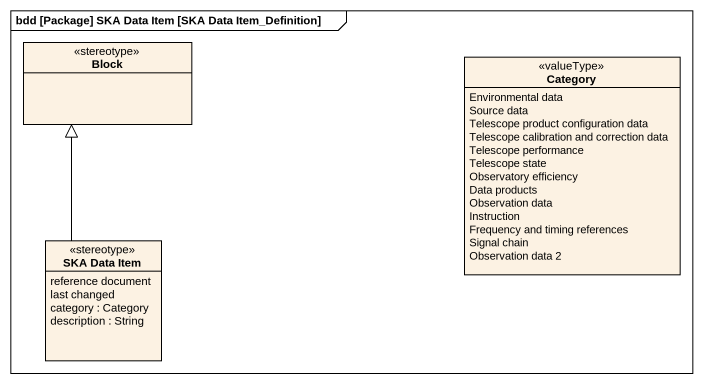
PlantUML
@startuml
mainframe bdd [Package] SKA Data Item [SKA Data Item_Definition]
hide circle
hide empty members
class Block <<stereotype>>
enum Category <<valueType>> {
  Environmental data
  Source data
  Telescope product configuration data
  Telescope calibration and correction data
  Telescope performance
  Telescope state
  Observatory efficiency
  Data products
  Observation data
  Instruction
  Frequency and timing references
  Signal chain
  Observation data 2
}
class "SKA Data Item" as SKA_Data_Item <<stereotype>> {
  reference document
  last changed
  category : Category
  description : String
}
SKA_Data_Item -up-|> Block
@enduml
